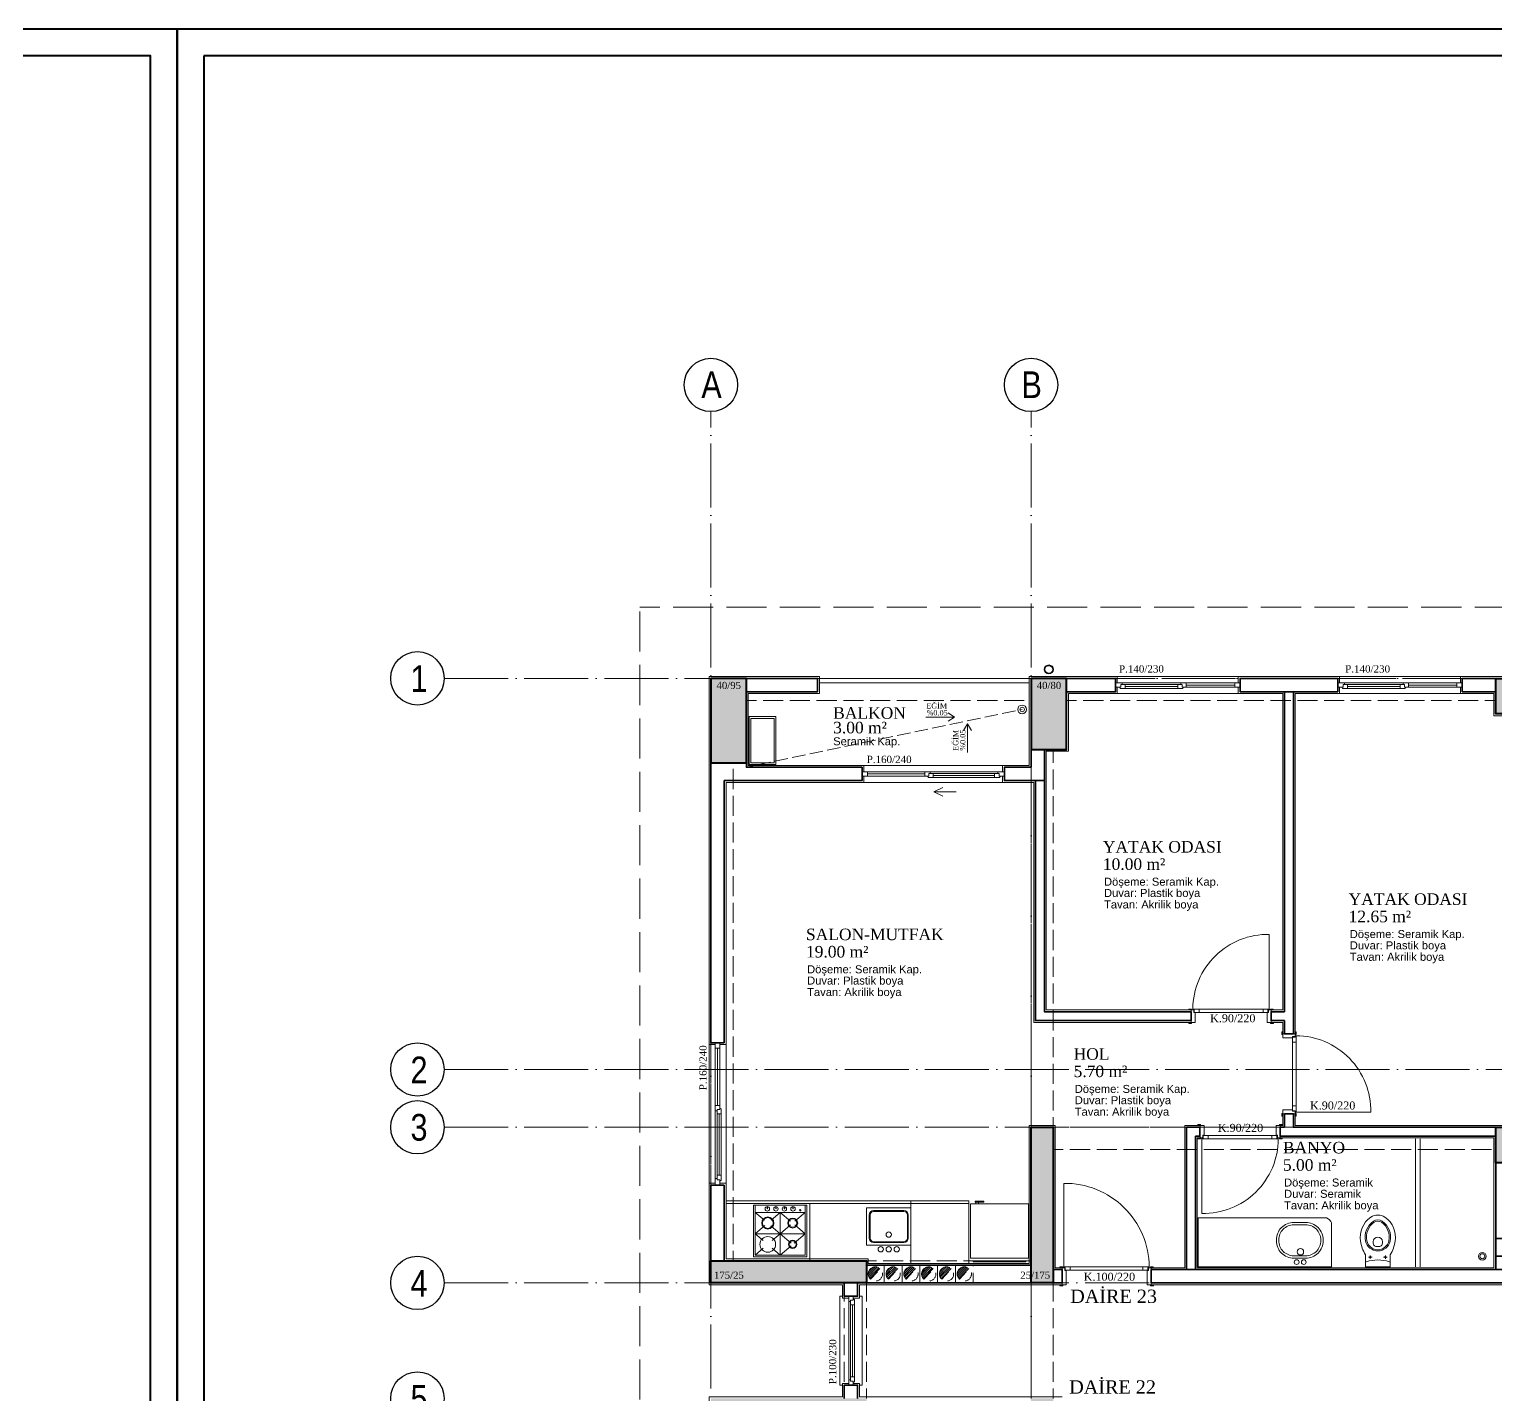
# Model space of a CAD drawing. Header units: millimetres. Extents: x 11587 to 81192, y -36083 to -25300.
# Drawn here: x 36560 to 38209, y -26835 to -25300 of the extents above; entities that cross this region are included whole.
import ezdxf

# ---------------------------------------------------------------- set-up
doc = ezdxf.new("R2010")
doc.units = ezdxf.units.MM
doc.linetypes.add('AKS', pattern=[30, 24, -3, 0, -3])
doc.linetypes.add('IZDUSUM1', pattern=[20, 7.5, -5, 7.5, 0])
for name, color, linetype, lineweight in [('rtm-aks balon', 20, 'Continuous', 25), ('rtm-aks balon yazı', 7, 'Continuous', 20), ('rtm-aks yeni', 7, 'AKS', 20), ('rtm-antet-02', 140, 'Continuous', 40), ('rtm-cam', 141, 'Continuous', 9), ('rtm-duv tugla', 22, 'Continuous', 35), ('rtm-izdusum-üst ince', 8, 'IZDUSUM1', 5), ('rtm-kapı-ahsap', 35, 'Continuous', 13), ('rtm-mhl-yazı-adı', 150, 'Continuous', 30), ('rtm-mhl-yazı-m2', 7, 'Continuous', 20), ('rtm-mhl-yazı-malzeme', 253, 'Continuous', 13), ('rtm-pen-ahsap', 35, 'Continuous', 13), ('rtm-plan katmanı-04', 33, 'Continuous', 25), ('rtm-plan katmanı-05', 205, 'Continuous', 20), ('rtm-plan katmanı-07', 135, 'Continuous', 9), ('rtm-sembol ok', 7, 'Continuous', 20), ('rtm-sıva', 252, 'Continuous', 15), ('rtm-tarama-betonarme', 51, 'Continuous', 15), ('rtm-tas_betonarme', 50, 'Continuous', 40), ('rtm-tefris vitrifiye', 9, 'Continuous', 9)]:
    doc.layers.add(name, color=color, linetype=linetype, lineweight=lineweight)
doc.styles.add('AKSYAZI', font='ARIALN.TTF')
doc.styles.add('ARIAL', font='times.ttf')
doc.styles.get("Standard").update_dxf_attribs({"font": 'arial.ttf'})
doc.styles.add('VAZ-OLCU', font='times.ttf', dxfattribs={"height": 60})

# ---------------------------------------------------------------- blocks, each defined once
blk = doc.blocks.new('K-100')
at = {"layer": 'rtm-kapı-ahsap'}
for p, q in [((-34308.1, -13702.2), (-34307, -13702.2)), ((-34308.1, -13705.4), (-34308.1, -13702.2)), ((-34307, -13702.2), (-34307, -13705.4)), ((-34288, -13702.3), (-34288, -13705.4)), ((-34287, -13702.3), (-34288, -13702.3)), ((-34287, -13705.4), (-34287, -13702.3)), ((-34307, -13705.4), (-34308.1, -13705.4)), ((-34307, -13709.3), (-34307, -13704.8)), ((-34288, -13704.8), (-34307, -13704.8)), ((-34291, -13709.3), (-34307, -13709.3)), ((-34288, -13707.8), (-34291, -13707.8)), ((-34291, -13707.8), (-34291, -13709.3)), ((-34290.8, -13801.3), (-34290.8, -13708.3)), ((-34290.8, -13708.3), (-34287.9, -13708.3)), ((-34287, -13713.9), (-34290.8, -13713.9)), ((-34288, -13704.8), (-34288, -13707.8)), ((-34288, -13705.4), (-34287, -13705.4)), ((-34288, -13706.8), (-34287, -13706.8)), ((-34287.9, -13708.3), (-34287.9, -13706.8)), ((-34287, -13706.8), (-34287, -13802.8)), ((-34307, -13800.3), (-34307, -13804.8)), ((-34291, -13800.3), (-34307, -13800.3)), ((-34291, -13801.8), (-34291, -13800.3)), ((-34287, -13795.6), (-34290.8, -13795.6)), ((-34290.8, -13801.3), (-34287.9, -13801.3)), ((-34287.9, -13801.3), (-34287.9, -13802.8)), ((-34307, -13804.2), (-34308.1, -13804.2)), ((-34308.1, -13804.2), (-34308.1, -13807.3)), ((-34308.1, -13807.3), (-34307, -13807.3)), ((-34307, -13807.3), (-34307, -13804.2)), ((-34288, -13804.8), (-34307, -13804.8)), ((-34288, -13801.8), (-34291, -13801.8)), ((-34288, -13804.8), (-34288, -13801.8)), ((-34288, -13802.8), (-34287, -13802.8)), ((-34288, -13807.3), (-34288, -13804.2)), ((-34288, -13804.2), (-34287, -13804.2)), ((-34287, -13807.3), (-34288, -13807.3)), ((-34193, -13802.8), (-34287, -13802.8)), ((-34287, -13804.2), (-34287, -13807.3))]:
    blk.add_line(p, q, dxfattribs=at)
at = {"layer": 'rtm-kapı-ahsap', "const_width": 0.392}
blk.add_lwpolyline([(-34287.4, -13803.7, -1), (-34287.4, -13803.1, -1)], format="xyb", close=True, dxfattribs=at)
at = {"layer": 'rtm-kapı-ahsap'}
blk.add_arc((-34287.9, -13801.7), 94.9, 359.3332, 89.4605, dxfattribs=at)
blk = doc.blocks.new('rty')
at = {"layer": 'rtm-kapı-ahsap'}
for p, q in [((-58244.9, -62700.3), (-58243.8, -62700.3)), ((-58244.9, -62703.4), (-58244.9, -62700.3)), ((-58243.8, -62703.4), (-58244.9, -62703.4)), ((-58243.8, -62700.3), (-58243.8, -62703.4)), ((-58243.8, -62707.4), (-58243.8, -62702.9)), ((-58229.8, -62702.9), (-58243.8, -62702.9)), ((-58232.8, -62707.4), (-58243.8, -62707.4)), ((-58232.8, -62705.9), (-58232.8, -62707.4)), ((-58229.8, -62705.9), (-58232.8, -62705.9)), ((-58232.6, -62706.4), (-58232.6, -62789.4)), ((-58232.6, -62706.4), (-58229.7, -62706.4)), ((-58229.8, -62700.4), (-58229.8, -62703.4)), ((-58228.8, -62700.4), (-58229.8, -62700.4)), ((-58229.8, -62702.9), (-58229.8, -62705.9)), ((-58229.8, -62703.4), (-58228.8, -62703.4)), ((-58229.8, -62704.9), (-58228.8, -62704.9)), ((-58229.7, -62706.4), (-58229.7, -62704.9)), ((-58228.8, -62703.4), (-58228.8, -62700.4)), ((-58228.8, -62790.9), (-58228.8, -62704.9)), ((-58144.8, -62704.9), (-58228.8, -62704.9)), ((-58228.8, -62712), (-58232.6, -62712)), ((-58243.8, -62788.4), (-58243.8, -62792.9)), ((-58232.8, -62788.4), (-58243.8, -62788.4)), ((-58232.8, -62789.9), (-58232.8, -62788.4)), ((-58229.8, -62789.9), (-58232.8, -62789.9)), ((-58228.8, -62783.7), (-58232.6, -62783.7)), ((-58232.6, -62789.4), (-58229.7, -62789.4)), ((-58229.8, -62792.9), (-58229.8, -62789.9)), ((-58229.8, -62790.9), (-58228.8, -62790.9)), ((-58229.7, -62789.4), (-58229.7, -62790.9)), ((-58243.8, -62792.3), (-58244.9, -62792.3)), ((-58244.9, -62792.3), (-58244.9, -62795.4)), ((-58244.9, -62795.4), (-58243.8, -62795.4)), ((-58243.8, -62795.4), (-58243.8, -62792.3)), ((-58229.8, -62792.9), (-58243.8, -62792.9)), ((-58229.8, -62795.4), (-58229.8, -62792.3)), ((-58229.8, -62792.3), (-58228.8, -62792.3)), ((-58228.8, -62795.4), (-58229.8, -62795.4)), ((-58228.8, -62792.3), (-58228.8, -62795.4))]:
    blk.add_line(p, q, dxfattribs=at)
at = {"layer": 'rtm-kapı-ahsap', "const_width": 0.392}
blk.add_lwpolyline([(-58229.2, -62703.9, 1), (-58229.2, -62704.5, 1)], format="xyb", close=True, dxfattribs=at)
at = {"layer": 'rtm-kapı-ahsap'}
blk.add_arc((-58229.1, -62706.6), 84.3, 270.2011, 1.1472, dxfattribs=at)

msp = doc.modelspace()

# ---------------------------------------------------------------- hatches: boundary and pattern name
at = {"layer": 'rtm-izdusum-üst ince', "ltscale": 1.5}
h = msp.add_hatch(dxfattribs=at)
h.set_pattern_fill('ANSI31', color=256, scale=0.5, angle=180, style=0)
h.set_pattern_definition([(225, (37955.9866, -26689.5514), (1.122532, -1.122532), [])])
edge = h.paths.add_edge_path()
edge.add_arc((37511.59, -26699.55), 8, 47.23741, 227.23741, ccw=False)
edge.add_line((37517.03, -26693.68), (37506.16, -26705.42))
h = msp.add_hatch(dxfattribs=at)
h.set_pattern_fill('ANSI31', color=256, scale=0.5, angle=180, style=0)
h.set_pattern_definition([(225, (37975.9866, -26689.5514), (1.122532, -1.122532), [])])
edge = h.paths.add_edge_path()
edge.add_arc((37531.59, -26699.55), 8, 47.23741, 227.23741, ccw=False)
edge.add_line((37537.03, -26693.68), (37526.16, -26705.42))
h = msp.add_hatch(dxfattribs=at)
h.set_pattern_fill('ANSI31', color=256, scale=0.5, angle=180, style=0)
h.set_pattern_definition([(225, (37995.9866, -26689.5514), (1.122532, -1.122532), [])])
edge = h.paths.add_edge_path()
edge.add_arc((37551.59, -26699.55), 8, 47.23741, 227.23741, ccw=False)
edge.add_line((37557.03, -26693.68), (37546.16, -26705.42))
h = msp.add_hatch(dxfattribs=at)
h.set_pattern_fill('ANSI31', color=256, scale=0.5, angle=180, style=0)
h.set_pattern_definition([(225, (38015.9866, -26689.5514), (1.122532, -1.122532), [])])
edge = h.paths.add_edge_path()
edge.add_arc((37571.59, -26699.55), 8, 47.23741, 227.23741, ccw=False)
edge.add_line((37577.03, -26693.68), (37566.16, -26705.42))
h = msp.add_hatch(dxfattribs=at)
h.set_pattern_fill('ANSI31', color=256, scale=0.5, angle=180, style=0)
h.set_pattern_definition([(225, (38035.9866, -26689.5514), (1.122532, -1.122532), [])])
edge = h.paths.add_edge_path()
edge.add_arc((37591.59, -26699.55), 8, 47.23741, 227.23741, ccw=False)
edge.add_line((37597.03, -26693.68), (37586.16, -26705.42))
h = msp.add_hatch(dxfattribs=at)
h.set_pattern_fill('ANSI31', color=256, scale=0.5, angle=180, style=0)
h.set_pattern_definition([(225, (38055.9866, -26689.5514), (1.122532, -1.122532), [])])
edge = h.paths.add_edge_path()
edge.add_arc((37611.59, -26699.55), 8, 47.23741, 227.23741, ccw=False)
edge.add_line((37617.03, -26693.68), (37606.16, -26705.42))
at = {"layer": 'rtm-tarama-betonarme'}
h = msp.add_hatch(dxfattribs=at)
h.set_pattern_fill('ANSI33', color=256, scale=2, style=0)
h.set_pattern_definition([(45, (27039.519, -4888.525), (-8.980256, 8.980256), []), (45, (27048.499, -4888.525), (-8.980256, 8.980256), [6.35, -3.175])])
h.paths.add_polyline_path([(40324.09, -27439.55), (40364.09, -27439.55), (40364.09, -27519.55), (40324.09, -27519.55)])
h.paths.add_polyline_path([(39911.59, -27479.55), (39991.59, -27479.55), (39991.59, -27519.55), (39911.59, -27519.55)])
h.paths.add_polyline_path([(40324.09, -26944.55), (40364.09, -26944.55), (40364.09, -27024.55), (40324.09, -27024.55)])
h.paths.add_polyline_path([(39961.59, -26944.55), (39996.59, -26944.55), (39996.59, -27024.55), (39961.59, -27024.55)])
h.paths.add_polyline_path([(39961.59, -26524.55), (39996.59, -26524.55), (39996.59, -26604.55), (39961.59, -26604.55)])
h.paths.add_polyline_path([(40324.09, -26524.55), (40364.09, -26524.55), (40364.09, -26604.55), (40324.09, -26604.55)])
h.paths.add_polyline_path([(40324.09, -26029.55), (40364.09, -26029.55), (40364.09, -26109.55), (40324.09, -26109.55)])
h.paths.add_polyline_path([(39911.59, -26029.55), (39991.59, -26029.55), (39991.59, -26069.55), (39911.59, -26069.55)])
h.paths.add_polyline_path([(40726.59, -26524.55), (40691.59, -26524.55), (40691.59, -26604.55), (40726.59, -26604.55)])
h.paths.add_polyline_path([(40726.59, -26944.55), (40691.59, -26944.55), (40691.59, -27024.55), (40726.59, -27024.55)])
h.paths.add_polyline_path([(40776.59, -27479.55), (40696.59, -27479.55), (40696.59, -27519.55), (40776.59, -27519.55)])
h.paths.add_polyline_path([(41299.09, -27479.55), (41219.09, -27479.55), (41219.09, -27519.55), (41299.09, -27519.55)])
h.paths.add_polyline_path([(41299.09, -26974.55), (41219.09, -26974.55), (41219.09, -27014.55), (41299.09, -27014.55)])
h.paths.add_polyline_path([(41299.09, -26534.55), (41219.09, -26534.55), (41219.09, -26574.55), (41299.09, -26574.55)])
h.paths.add_polyline_path([(40776.59, -26029.55), (40696.59, -26029.55), (40696.59, -26069.55), (40776.59, -26069.55)])
h.paths.add_polyline_path([(41299.09, -26029.55), (41219.09, -26029.55), (41219.09, -26069.55), (41299.09, -26069.55)])
h.paths.add_polyline_path([(41821.59, -26839.55), (41796.59, -26839.55), (41796.59, -27014.55), (41821.59, -27014.55)])
h.paths.add_polyline_path([(41821.59, -26534.55), (41796.59, -26534.55), (41796.59, -26709.55), (41821.59, -26709.55)])
h.paths.add_polyline_path([(42181.59, -26839.55), (42006.59, -26839.55), (42006.59, -26864.55), (42181.59, -26864.55)])
h.paths.add_polyline_path([(42181.59, -26684.55), (42006.59, -26684.55), (42006.59, -26709.55), (42181.59, -26709.55)])
h.paths.add_polyline_path([(41821.59, -26109.55), (41781.59, -26109.55), (41781.59, -26029.55), (41821.59, -26029.55)])
h.paths.add_polyline_path([(42181.59, -26124.55), (42141.59, -26124.55), (42141.59, -26029.55), (42181.59, -26029.55)])
h.paths.add_polyline_path([(41821.59, -27439.55), (41781.59, -27439.55), (41781.59, -27519.55), (41821.59, -27519.55)])
h.paths.add_polyline_path([(42181.59, -27424.55), (42141.59, -27424.55), (42141.59, -27519.55), (42181.59, -27519.55)])
h.paths.add_polyline_path([(39421.59, -27439.55), (39461.59, -27439.55), (39461.59, -27519.55), (39421.59, -27519.55)])
h.paths.add_polyline_path([(39131.59, -27439.55), (39171.59, -27439.55), (39171.59, -27519.55), (39131.59, -27519.55)])
h.paths.add_polyline_path([(39421.59, -26029.55), (39501.59, -26029.55), (39501.59, -26069.55), (39421.59, -26069.55)])
h.paths.add_polyline_path([(39091.59, -26029.55), (39171.59, -26029.55), (39171.59, -26069.55), (39091.59, -26069.55)])
h.paths.add_polyline_path([(38781.59, -26524.55), (38816.59, -26524.55), (38816.59, -26604.55), (38781.59, -26604.55)])
h.paths.add_polyline_path([(38781.59, -26944.55), (38816.59, -26944.55), (38816.59, -27024.55), (38781.59, -27024.55)])
h.paths.add_polyline_path([(38731.59, -27479.55), (38811.59, -27479.55), (38811.59, -27519.55), (38731.59, -27519.55)])
h.paths.add_polyline_path([(38209.09, -27479.55), (38289.09, -27479.55), (38289.09, -27519.55), (38209.09, -27519.55)])
h.paths.add_polyline_path([(38209.09, -26974.55), (38289.09, -26974.55), (38289.09, -27014.55), (38209.09, -27014.55)])
h.paths.add_polyline_path([(38209.09, -26534.55), (38289.09, -26534.55), (38289.09, -26574.55), (38209.09, -26574.55)])
h.paths.add_polyline_path([(38731.59, -26029.55), (38811.59, -26029.55), (38811.59, -26069.55), (38731.59, -26069.55)])
h.paths.add_polyline_path([(38209.09, -26029.55), (38289.09, -26029.55), (38289.09, -26069.55), (38209.09, -26069.55)])
h.paths.add_polyline_path([(37686.59, -26839.55), (37711.59, -26839.55), (37711.59, -27014.55), (37686.59, -27014.55)])
h.paths.add_polyline_path([(37686.59, -26534.55), (37711.59, -26534.55), (37711.59, -26709.55), (37686.59, -26709.55)])
h.paths.add_polyline_path([(37326.59, -26839.55), (37501.59, -26839.55), (37501.59, -26864.55), (37326.59, -26864.55)])
h.paths.add_polyline_path([(37326.59, -26684.55), (37501.59, -26684.55), (37501.59, -26709.55), (37326.59, -26709.55)])
h.paths.add_polyline_path([(37686.59, -26109.55), (37726.59, -26109.55), (37726.59, -26029.55), (37686.59, -26029.55)])
h.paths.add_polyline_path([(37326.59, -26124.55), (37366.59, -26124.55), (37366.59, -26029.55), (37326.59, -26029.55)])
h.paths.add_polyline_path([(37686.59, -27439.55), (37726.59, -27439.55), (37726.59, -27519.55), (37686.59, -27519.55)])
h.paths.add_polyline_path([(37326.59, -27424.55), (37366.59, -27424.55), (37366.59, -27519.55), (37326.59, -27519.55)])

# ---------------------------------------------------------------- linework, layer by layer
at = {"layer": 'rtm-aks balon'}
for centre in [(37326.59, -25699.55), (37686.59, -25699.55), (36996.59, -26029.55), (36996.59, -26469.55), (36996.59, -26534.55), (36996.59, -26709.55), (36996.59, -26839.55)]:
    msp.add_circle(centre, 30, dxfattribs=at)
at = {"layer": 'rtm-aks yeni', "ltscale": 3}
for p, q in [((37326.59, -27819.55), (37326.59, -25729.55)), ((37686.59, -27819.55), (37686.59, -25729.55)), ((37026.59, -26029.55), (42481.59, -26029.55)), ((37026.59, -26469.55), (42481.59, -26469.55)), ((37026.59, -26534.55), (42481.59, -26534.55)), ((37026.59, -26709.55), (42481.59, -26709.55))]:
    msp.add_line(p, q, dxfattribs=at)
at = {"layer": 'rtm-antet-02'}
for points in [[(30726.59, -25299.55), (30726.59, -28299.55), (36726.59, -28299.55), (36726.59, -25299.55), (30726.59, -25299.55)], [(36726.59, -25299.55), (36726.59, -28299.55), (42726.59, -28299.55), (42726.59, -25299.55), (36726.59, -25299.55)]]:
    msp.add_lwpolyline(points, dxfattribs=at)
for points in [[(30756.59, -25329.55), (30756.59, -28269.55), (36696.59, -28269.55), (36696.59, -25329.55)], [(36756.59, -25329.55), (36756.59, -28269.55), (42696.59, -28269.55), (42696.59, -25329.55)]]:
    msp.add_lwpolyline(points, close=True, dxfattribs=at)
at = {"layer": 'rtm-cam'}
for p, q in [((37792.59, -26038.8), (37851.59, -26038.8)), ((37861.09, -26037.05), (37915.59, -26037.05)), ((38042.59, -26038.8), (38101.59, -26038.8)), ((38111.09, -26037.05), (38165.59, -26037.05)), ((37567.09, -26137.05), (37502.59, -26137.05)), ((37645.59, -26138.8), (37576.59, -26138.8)), ((37334.09, -26510.05), (37334.09, -26445.55)), ((37335.84, -26588.55), (37335.84, -26519.55)), ((37485.84, -26815.05), (37485.84, -26734.05))]:
    msp.add_line(p, q, dxfattribs=at)
at = {"layer": 'rtm-duv tugla'}
for points in [[(37366.59, -26029.55), (37446.59, -26029.55), (37446.59, -26044.55), (37366.59, -26044.55)], [(37726.59, -26044.55), (37781.59, -26044.55), (37781.59, -26029.55), (37726.59, -26029.55)], [(37781.59, -26044.55), (37781.59, -26029.55)], [(38209.09, -26029.55), (38171.59, -26029.55), (38171.59, -26044.55), (38209.09, -26044.55)], [(37971.59, -26044.55), (37971.59, -26404.55), (37956.59, -26404.55), (37956.59, -26414.55), (37971.59, -26414.55), (37971.59, -26429.55), (37981.59, -26429.55), (37981.59, -26044.55)], [(37686.59, -26109.55), (37686.59, -26129.55), (37656.59, -26129.55), (37656.59, -26144.55), (37701.59, -26144.55), (37701.59, -26109.55)], [(37326.59, -26124.55), (37326.59, -26439.55)], [(37366.59, -26124.55), (37366.59, -26129.55), (37496.59, -26129.55), (37496.59, -26144.55), (37341.59, -26144.55), (37341.59, -26439.55)], [(37701.59, -26144.55), (37701.59, -26404.55), (37866.59, -26404.55), (37866.59, -26414.55), (37691.59, -26414.55), (37691.59, -26144.55)], [(37326.59, -26439.55), (37341.59, -26439.55)], [(38209.09, -26534.55), (37981.59, -26534.55), (37981.59, -26519.55), (37971.59, -26519.55), (37971.59, -26534.55), (37966.59, -26534.55), (37966.59, -26544.55), (38209.09, -26544.55)], [(37871.59, -26694.55), (37871.59, -26544.55), (37876.59, -26544.55), (37876.59, -26534.55), (37861.59, -26534.55), (37861.59, -26694.55)], [(38209.09, -26574.55), (38209.09, -26694.55)], [(37326.59, -26599.55), (37341.59, -26599.55)], [(37326.59, -26599.55), (37326.59, -26684.55)], [(37341.59, -26599.55), (37341.59, -26684.55)], [(38219.09, -26659.55), (38209.09, -26659.55)], [(38219.09, -26679.55), (38209.09, -26679.55)], [(37501.59, -26689.55), (37686.59, -26689.55)], [(37711.59, -26694.55), (37721.59, -26694.55)], [(37721.59, -26694.55), (37721.59, -26709.55)], [(37821.59, -26694.55), (38676.59, -26694.55)], [(37821.59, -26694.55), (37821.59, -26709.55)], [(37491.59, -26709.55), (37491.59, -26724.55), (37476.59, -26724.55), (37476.59, -26709.55)], [(37501.59, -26709.55), (37686.59, -26709.55)], [(37711.59, -26709.55), (37721.59, -26709.55)], [(37821.59, -26709.55), (38676.59, -26709.55)], [(37491.59, -26839.55), (37491.59, -26824.55), (37476.59, -26824.55), (37476.59, -26839.55)]]:
    msp.add_lwpolyline(points, dxfattribs=at)
msp.add_lwpolyline([(38031.59, -26044.55), (38031.59, -26029.55), (37921.59, -26029.55), (37921.59, -26044.55)], close=True, dxfattribs=at)
at = {"layer": 'rtm-izdusum-üst ince', "ltscale": 3}
msp.add_lwpolyline([(37246.59, -25949.55), (42261.59, -25949.55), (42261.59, -27599.55), (37246.59, -27599.55)], close=True, dxfattribs=at)
at = {"layer": 'rtm-izdusum-üst ince', "ltscale": 1.5}
for points in [[(37366.59, -26029.55), (37686.59, -26029.55)], [(37724.52, -26029.55), (38209.09, -26029.55)], [(37366.59, -26054.55), (37686.59, -26054.55)], [(37726.59, -26054.55), (38209.09, -26054.55)], [(37686.59, -26534.55), (37686.59, -26109.55)], [(37711.59, -26534.55), (37711.59, -26109.55)], [(37326.59, -26684.55), (37326.59, -26124.55)], [(37351.59, -26684.55), (37351.59, -26124.55)], [(37711.59, -26534.55), (38209.09, -26534.55)], [(37711.59, -26559.55), (38209.09, -26559.55)], [(37501.59, -26684.55), (37686.59, -26684.55)], [(37501.59, -26689.55), (37501.59, -26709.55), (37521.59, -26709.55), (37521.59, -26689.55), (37501.59, -26689.55)], [(37506.16, -26705.42), (37517.03, -26693.68)], [(37521.59, -26689.55), (37521.59, -26709.55), (37541.59, -26709.55), (37541.59, -26689.55), (37521.59, -26689.55)], [(37526.16, -26705.42), (37537.03, -26693.68)], [(37541.59, -26689.55), (37541.59, -26709.55), (37561.59, -26709.55), (37561.59, -26689.55), (37541.59, -26689.55)], [(37546.16, -26705.42), (37557.03, -26693.68)], [(37561.59, -26689.55), (37561.59, -26709.55), (37581.59, -26709.55), (37581.59, -26689.55), (37561.59, -26689.55)], [(37566.16, -26705.42), (37577.03, -26693.68)], [(37581.59, -26689.55), (37581.59, -26709.55), (37601.59, -26709.55), (37601.59, -26689.55), (37581.59, -26689.55)], [(37586.16, -26705.42), (37597.03, -26693.68)], [(37601.59, -26689.55), (37601.59, -26709.55), (37621.59, -26709.55), (37621.59, -26689.55), (37601.59, -26689.55)], [(37606.16, -26705.42), (37617.03, -26693.68)], [(37476.59, -26839.55), (37476.59, -26709.55)], [(37501.59, -26839.55), (37501.59, -26709.55)], [(37686.59, -26839.55), (37686.59, -26709.55)], [(37711.59, -26839.55), (37711.59, -26709.55)]]:
    msp.add_lwpolyline(points, dxfattribs=at)
at = {"layer": 'rtm-izdusum-üst ince'}
msp.add_lwpolyline([(37366.59, -26129.55), (37676.59, -26064.55)], dxfattribs=at)
at = {"layer": 'rtm-izdusum-üst ince', "ltscale": 1.5}
for centre in [(37511.59, -26699.55), (37531.59, -26699.55), (37551.59, -26699.55), (37571.59, -26699.55), (37591.59, -26699.55), (37611.59, -26699.55)]:
    msp.add_circle(centre, 8, dxfattribs=at)
at = {"layer": 'rtm-pen-ahsap'}
for p, q in [((37789.09, -26034.55), (37781.59, -26034.55)), ((37789.09, -26034.55), (37789.09, -26036.55)), ((37862.59, -26034.55), (37855.09, -26034.55)), ((37855.09, -26036.55), (37855.09, -26034.55)), ((37861.09, -26034.55), (37861.09, -26039.55)), ((37862.59, -26034.55), (37921.59, -26034.55)), ((37915.59, -26034.55), (37915.59, -26039.55)), ((38039.09, -26034.55), (38031.59, -26034.55)), ((38039.09, -26034.55), (38039.09, -26036.55)), ((38112.59, -26034.55), (38105.09, -26034.55)), ((38105.09, -26036.55), (38105.09, -26034.55)), ((38111.09, -26034.55), (38111.09, -26039.55)), ((38112.59, -26034.55), (38171.59, -26034.55)), ((38165.59, -26034.55), (38165.59, -26039.55)), ((37781.59, -26039.55), (37787.59, -26039.55)), ((37786.96, -26041.05), (37792.59, -26041.05)), ((37787.59, -26036.55), (37792.59, -26036.55)), ((37787.59, -26036.55), (37787.59, -26039.55)), ((37851.59, -26036.55), (37792.59, -26036.55)), ((37792.59, -26036.55), (37792.59, -26041.05)), ((37851.59, -26041.05), (37792.59, -26041.05)), ((37856.59, -26036.55), (37851.59, -26036.55)), ((37851.59, -26036.55), (37851.59, -26041.05)), ((37857.23, -26041.05), (37851.59, -26041.05)), ((37856.59, -26036.55), (37856.59, -26039.55)), ((37856.59, -26039.55), (37861.09, -26039.55)), ((37910.59, -26039.55), (37861.09, -26039.55)), ((37910.59, -26039.55), (37916.23, -26039.55)), ((37921.59, -26039.55), (37915.59, -26039.55)), ((38031.59, -26039.55), (38037.59, -26039.55)), ((38036.96, -26041.05), (38042.59, -26041.05)), ((38037.59, -26036.55), (38042.59, -26036.55)), ((38037.59, -26036.55), (38037.59, -26039.55)), ((38101.59, -26036.55), (38042.59, -26036.55)), ((38042.59, -26036.55), (38042.59, -26041.05)), ((38101.59, -26041.05), (38042.59, -26041.05)), ((38106.59, -26036.55), (38101.59, -26036.55)), ((38101.59, -26036.55), (38101.59, -26041.05)), ((38107.23, -26041.05), (38101.59, -26041.05)), ((38106.59, -26036.55), (38106.59, -26039.55)), ((38106.59, -26039.55), (38111.09, -26039.55)), ((38160.59, -26039.55), (38111.09, -26039.55)), ((38160.59, -26039.55), (38166.23, -26039.55)), ((38171.59, -26039.55), (38165.59, -26039.55)), ((37565.59, -26134.55), (37496.59, -26134.55)), ((37502.59, -26134.55), (37502.59, -26139.55)), ((37565.59, -26134.55), (37573.09, -26134.55)), ((37567.09, -26134.55), (37567.09, -26139.55)), ((37573.09, -26136.55), (37573.09, -26134.55)), ((37649.09, -26134.55), (37649.09, -26136.55)), ((37649.09, -26134.55), (37656.59, -26134.55)), ((37496.59, -26139.55), (37502.59, -26139.55)), ((37507.59, -26139.55), (37501.96, -26139.55)), ((37507.59, -26139.55), (37567.09, -26139.55)), ((37571.59, -26139.55), (37567.09, -26139.55)), ((37570.96, -26141.05), (37576.59, -26141.05)), ((37571.59, -26136.55), (37576.59, -26136.55)), ((37571.59, -26136.55), (37571.59, -26139.55)), ((37576.59, -26136.55), (37645.59, -26136.55)), ((37576.59, -26136.55), (37576.59, -26141.05)), ((37576.59, -26141.05), (37645.59, -26141.05)), ((37650.59, -26136.55), (37645.59, -26136.55)), ((37645.59, -26136.55), (37645.59, -26141.05)), ((37651.23, -26141.05), (37645.59, -26141.05)), ((37650.59, -26136.55), (37650.59, -26139.55)), ((37656.59, -26139.55), (37650.59, -26139.55)), ((37331.59, -26508.55), (37331.59, -26439.55)), ((37331.59, -26445.55), (37336.59, -26445.55)), ((37336.59, -26439.55), (37336.59, -26445.55)), ((37336.59, -26450.55), (37336.59, -26444.92)), ((37336.59, -26450.55), (37336.59, -26510.05)), ((37331.59, -26508.55), (37331.59, -26516.05)), ((37331.59, -26510.05), (37336.59, -26510.05)), ((37333.59, -26514.55), (37333.59, -26519.55)), ((37333.59, -26514.55), (37336.59, -26514.55)), ((37336.59, -26514.55), (37336.59, -26510.05)), ((37338.09, -26513.92), (37338.09, -26519.55)), ((37333.59, -26516.05), (37331.59, -26516.05)), ((37333.59, -26519.55), (37333.59, -26588.55)), ((37333.59, -26519.55), (37338.09, -26519.55)), ((37338.09, -26519.55), (37338.09, -26588.55)), ((37331.59, -26592.05), (37333.59, -26592.05)), ((37331.59, -26592.05), (37331.59, -26599.55)), ((37333.59, -26593.55), (37333.59, -26588.55)), ((37333.59, -26588.55), (37338.09, -26588.55)), ((37333.59, -26593.55), (37336.59, -26593.55)), ((37336.59, -26599.55), (37336.59, -26593.55)), ((37338.09, -26594.18), (37338.09, -26588.55)), ((37481.59, -26724.55), (37486.59, -26724.55)), ((37481.59, -26724.55), (37481.59, -26730.55)), ((37483.59, -26729.05), (37483.59, -26734.05)), ((37483.59, -26729.05), (37486.59, -26729.05)), ((37486.59, -26729.05), (37486.59, -26724.55)), ((37488.09, -26728.42), (37488.09, -26734.05)), ((37483.59, -26730.55), (37481.59, -26730.55)), ((37483.59, -26734.05), (37483.59, -26815.05)), ((37483.59, -26734.05), (37488.09, -26734.05)), ((37488.09, -26734.05), (37488.09, -26815.05)), ((37481.59, -26818.55), (37483.59, -26818.55)), ((37483.59, -26820.05), (37483.59, -26815.05)), ((37483.59, -26815.05), (37488.09, -26815.05)), ((37483.59, -26820.05), (37486.59, -26820.05)), ((37488.09, -26820.68), (37488.09, -26815.05))]:
    msp.add_line(p, q, dxfattribs=at)
for points in [[(37786.96, -26041.05), (37786.09, -26039.55)], [(37857.23, -26041.05), (37858.1, -26039.55)], [(38036.96, -26041.05), (38036.09, -26039.55)], [(38107.23, -26041.05), (38108.1, -26039.55)], [(37570.96, -26141.05), (37570.09, -26139.55)], [(37651.23, -26141.05), (37652.1, -26139.55)], [(37338.09, -26513.92), (37336.59, -26513.05)], [(37338.09, -26594.18), (37336.59, -26595.05)], [(37488.09, -26728.42), (37486.59, -26727.55)], [(37481.59, -26818.55), (37481.59, -26824.55), (37486.59, -26824.55), (37486.59, -26820.05)], [(37488.09, -26820.68), (37486.59, -26821.55)]]:
    msp.add_lwpolyline(points, dxfattribs=at)
at = {"layer": 'rtm-plan katmanı-04'}
for radius in [5, 4.5]:
    msp.add_circle((37706.59, -26019.55), radius, dxfattribs=at)
at = {"layer": 'rtm-plan katmanı-05'}
for points in [[(37683.59, -26029.55), (37449.59, -26029.55)], [(37683.59, -26034.55), (37449.59, -26034.55)], [(37474.59, -26724.55), (37471.59, -26724.55), (37471.59, -26824.55), (37474.59, -26824.55)], [(37493.59, -26724.55), (37496.59, -26724.55), (37496.59, -26824.55), (37493.59, -26824.55)]]:
    msp.add_lwpolyline(points, dxfattribs=at)
at = {"layer": 'rtm-plan katmanı-05', "ltscale": 0.6}
for points in [[(37919.59, -26027.55), (37783.59, -26027.55)], [(38169.59, -26027.55), (38033.59, -26027.55)], [(37919.59, -26046.55), (37783.59, -26046.55)], [(38169.59, -26046.55), (38033.59, -26046.55)], [(37498.59, -26127.55), (37654.59, -26127.55)], [(37498.59, -26146.55), (37654.59, -26146.55)], [(37324.59, -26441.55), (37324.59, -26597.55)], [(37343.59, -26441.55), (37343.59, -26597.55)]]:
    msp.add_lwpolyline(points, dxfattribs=at)
at = {"layer": 'rtm-plan katmanı-05'}
for radius in [5, 2.5]:
    msp.add_circle((37676.59, -26064.55), radius, dxfattribs=at)
at = {"layer": 'rtm-plan katmanı-07'}
for points in [[(37855.09, -26034.55), (37789.09, -26034.55)], [(38105.09, -26034.55), (38039.09, -26034.55)], [(37573.09, -26134.55), (37649.09, -26134.55)], [(37331.59, -26516.05), (37331.59, -26592.05)], [(37481.59, -26730.55), (37481.59, -26818.55)]]:
    msp.add_lwpolyline(points, dxfattribs=at)
at = {"layer": 'rtm-sembol ok'}
for points in [[(37600.65, -26073.17), (37593.25, -26068.5)], [(37568.32, -26073.17), (37600.65, -26073.17)], [(37600.65, -26073.17), (37593.25, -26077.84)], [(37615.17, -26080.78), (37610.5, -26088.18)], [(37615.17, -26113.1), (37615.17, -26080.78)], [(37615.17, -26080.78), (37619.83, -26088.18)], [(37577.44, -26157.24), (37587.44, -26152.24)], [(37602.44, -26157.24), (37577.44, -26157.24)], [(37577.44, -26157.24), (37587.44, -26162.24)]]:
    msp.add_lwpolyline(points, dxfattribs=at)
at = {"layer": 'rtm-sıva'}
for points in [[(37498.59, -26134.55), (37498.59, -26127.55), (37368.59, -26127.55), (37368.59, -26046.55), (37448.59, -26046.55), (37448.59, -26027.55), (37324.59, -26027.55), (37324.59, -26441.55)], [(37783.59, -26034.55), (37783.59, -26027.55), (37684.59, -26027.55), (37684.59, -26127.55), (37654.59, -26127.55), (37654.59, -26134.55)], [(38033.59, -26034.55), (38033.59, -26027.55), (37919.59, -26027.55), (37919.59, -26034.55)], [(38169.59, -26034.55), (38169.59, -26027.55), (38328.59, -26027.55), (38328.59, -26034.55)], [(37783.59, -26039.55), (37783.59, -26046.55), (37728.59, -26046.55), (37728.59, -26111.55), (37703.59, -26111.55), (37703.59, -26402.55), (37866.59, -26402.55)], [(37956.59, -26402.55), (37969.59, -26402.55), (37969.59, -26046.55), (37919.59, -26046.55), (37919.59, -26039.55)], [(37983.59, -26519.55), (37983.59, -26532.55), (38239.59, -26532.55), (38239.59, -26071.55), (38207.09, -26071.55), (38207.09, -26046.55), (38169.59, -26046.55), (38169.59, -26039.55)], [(38033.59, -26039.55), (38033.59, -26046.55), (37983.59, -26046.55), (37983.59, -26429.55)], [(37498.59, -26139.55), (37498.59, -26146.55), (37343.59, -26146.55), (37343.59, -26441.55)], [(37866.59, -26416.55), (37689.59, -26416.55), (37689.59, -26146.55), (37654.59, -26146.55), (37654.59, -26139.55)], [(37969.59, -26429.55), (37969.59, -26416.55), (37956.59, -26416.55)], [(37324.59, -26441.55), (37331.59, -26441.55)], [(37336.59, -26441.55), (37343.59, -26441.55)], [(37969.59, -26519.55), (37969.59, -26532.55), (37966.59, -26532.55)], [(37343.59, -26597.55), (37343.59, -26682.55), (37503.59, -26682.55), (37503.59, -26687.55), (37684.59, -26687.55), (37684.59, -26532.55), (37713.59, -26532.55), (37713.59, -26692.55), (37721.59, -26692.55)], [(37821.59, -26692.55), (37859.59, -26692.55), (37859.59, -26532.55), (37876.59, -26532.55)], [(37876.59, -26546.55), (37873.59, -26546.55), (37873.59, -26692.55), (38207.09, -26692.55), (38207.09, -26546.55), (37966.59, -26546.55)], [(37324.59, -26597.55), (37331.59, -26597.55)], [(37324.59, -26597.55), (37324.59, -26711.55), (37474.59, -26711.55), (37474.59, -26726.55), (37481.59, -26726.55)], [(37336.59, -26597.55), (37343.59, -26597.55)], [(37721.59, -26711.55), (37493.59, -26711.55), (37493.59, -26726.55), (37486.59, -26726.55)], [(37821.59, -26711.55), (38676.59, -26711.55)], [(37324.59, -26951.55), (37324.59, -26837.55), (37474.59, -26837.55), (37474.59, -26822.55), (37481.59, -26822.55)], [(37721.59, -26837.55), (37493.59, -26837.55), (37493.59, -26822.55), (37486.59, -26822.55)]]:
    msp.add_lwpolyline(points, dxfattribs=at)
at = {"layer": 'rtm-tas_betonarme'}
for points in [[(37326.59, -26124.55), (37366.59, -26124.55), (37366.59, -26029.55), (37326.59, -26029.55)], [(37686.59, -26109.55), (37726.59, -26109.55), (37726.59, -26029.55), (37686.59, -26029.55)], [(38209.09, -26029.55), (38289.09, -26029.55), (38289.09, -26069.55), (38209.09, -26069.55)], [(37686.59, -26534.55), (37711.59, -26534.55), (37711.59, -26709.55), (37686.59, -26709.55)], [(38209.09, -26534.55), (38289.09, -26534.55), (38289.09, -26574.55), (38209.09, -26574.55)], [(37326.59, -26684.55), (37501.59, -26684.55), (37501.59, -26709.55), (37326.59, -26709.55)]]:
    msp.add_lwpolyline(points, close=True, dxfattribs=at)
at = {"layer": 'rtm-tefris vitrifiye'}
for p, q in [((37616.59, -26617.21), (37343.59, -26617.21)), ((37434.57, -26622.21), (37374.57, -26622.21)), ((37376.57, -26630.21), (37376.57, -26622.21)), ((37389.85, -26623.72), (37389.85, -26626.19)), ((37389.85, -26626.19), (37390.39, -26626.19)), ((37390.39, -26626.19), (37390.39, -26623.72)), ((37399.44, -26623.72), (37399.44, -26626.19)), ((37399.44, -26626.19), (37399.98, -26626.19)), ((37399.98, -26626.19), (37399.98, -26623.72)), ((37409.02, -26623.72), (37409.02, -26626.19)), ((37409.02, -26626.19), (37409.56, -26626.19)), ((37409.56, -26626.19), (37409.56, -26623.72)), ((37418.61, -26623.72), (37418.61, -26626.19)), ((37418.61, -26626.19), (37419.15, -26626.19)), ((37419.15, -26626.19), (37419.15, -26623.72)), ((37432.57, -26678.21), (37432.57, -26622.21)), ((37434.57, -26680.21), (37434.57, -26622.21)), ((37501.59, -26625.21), (37501.59, -26667.21)), ((37501.59, -26625.21), (37551.59, -26625.21)), ((37509.59, -26628.21), (37543.59, -26628.21)), ((37509.59, -26629.21), (37543.59, -26629.21)), ((37551.59, -26625.21), (37551.59, -26667.21)), ((37618.69, -26681.7), (37618.69, -26620.7)), ((37623.69, -26617.7), (37623.69, -26618.7)), ((37633.69, -26617.7), (37623.69, -26617.7)), ((37623.69, -26618.7), (37633.69, -26618.7)), ((37624.69, -26620.7), (37624.69, -26618.7)), ((37627.69, -26620.7), (37627.69, -26618.7)), ((37633.69, -26618.7), (37633.69, -26617.7)), ((37683.69, -26620.7), (37683.69, -26681.7)), ((37386.79, -26638.97), (37376.57, -26630.21)), ((37432.57, -26630.21), (37376.57, -26630.21)), ((37376.57, -26678.21), (37376.57, -26630.21)), ((37376.57, -26654.21), (37387.19, -26645.1)), ((37404.57, -26654.21), (37394.11, -26645.25)), ((37394.28, -26639.03), (37404.57, -26630.21)), ((37415.94, -26639.95), (37404.57, -26630.21)), ((37404.57, -26678.21), (37404.57, -26630.21)), ((37404.57, -26654.21), (37416.27, -26644.18)), ((37432.57, -26654.21), (37420.88, -26644.19)), ((37421.05, -26640.09), (37432.57, -26630.21)), ((37504.59, -26633.21), (37504.59, -26659.21)), ((37505.59, -26633.21), (37505.59, -26659.21)), ((37547.59, -26633.21), (37547.59, -26659.21)), ((37548.59, -26633.21), (37548.59, -26659.21)), ((37376.57, -26654.21), (37385.54, -26661.89)), ((37432.57, -26654.21), (37376.57, -26654.21)), ((37395.6, -26661.89), (37404.57, -26654.21)), ((37404.57, -26654.21), (37416.8, -26664.69)), ((37420.16, -26664.85), (37432.57, -26654.21)), ((37385.54, -26670.52), (37376.57, -26678.21)), ((37432.57, -26678.21), (37376.57, -26678.21)), ((37404.57, -26678.21), (37395.6, -26670.52)), ((37416.76, -26667.76), (37404.57, -26678.21)), ((37551.59, -26667.21), (37501.59, -26667.21)), ((37543.59, -26663.21), (37509.59, -26663.21)), ((37543.59, -26664.21), (37509.59, -26664.21)), ((38062.85, -26678.96), (38062.85, -26691.55)), ((38068.07, -26682.43), (38068.07, -26678.72)), ((38074.43, -26668.45), (38078.76, -26668.45)), ((38085.12, -26682.43), (38085.12, -26678.72)), ((38090.34, -26678.96), (38090.34, -26691.55)), ((37434.57, -26680.21), (37374.57, -26680.21)), ((37683.69, -26681.7), (37618.69, -26681.7)), ((37680.69, -26684.7), (37621.69, -26684.7)), ((37621.69, -26684.7), (37621.69, -26685.7)), ((37621.69, -26685.7), (37680.69, -26685.7)), ((37680.69, -26685.7), (37680.69, -26684.7)), ((38090.34, -26691.55), (38062.85, -26691.55)), ((38066.23, -26680.55), (38070.14, -26680.55)), ((38086.96, -26680.55), (38083.05, -26680.55))]:
    msp.add_line(p, q, dxfattribs=at)
for points in [[(37369.59, -26072.55), (37399.59, -26072.55), (37399.59, -26126.55), (37369.59, -26126.55)], [(37371.59, -26074.55), (37397.59, -26074.55), (37397.59, -26124.55), (37371.59, -26124.55)]]:
    msp.add_lwpolyline(points, close=True, dxfattribs=at)
for points in [[(38119.09, -26691.55), (38119.09, -26547.55)], [(38124.09, -26691.55), (38124.09, -26547.55)], [(37616.59, -26620.21), (37343.59, -26620.21)], [(37374.57, -26680.21), (37374.57, -26622.21)], [(37437.98, -26684.55), (37437.98, -26620.21)], [(37551.59, -26617.21), (37551.59, -26687.55)], [(37616.59, -26617.21), (37616.59, -26687.55)], [(37618.69, -26620.7), (37683.69, -26620.7)]]:
    msp.add_lwpolyline(points, dxfattribs=at)
for points in [[(37874.59, -26636.55), (38019.01, -26636.55, -0.2032744), (38024.59, -26642.13), (38024.59, -26691.55), (37874.59, -26691.55), (37874.59, -26636.55)], [(38015.06, -26661.19), (38015.06, -26662.08, -0.4142136), (37995.46, -26681.68), (37982.07, -26681.68, -0.4142136), (37962.47, -26662.08), (37962.47, -26661.19, -0.4142136), (37982.07, -26641.58), (37995.46, -26641.58, -0.4142136)], [(38012.39, -26661.19), (38012.39, -26662.08, -0.4142136), (37995.46, -26679.01), (37982.07, -26679.01, -0.4142136), (37965.14, -26662.08), (37965.14, -26661.19, -0.4142136), (37982.07, -26644.26), (37995.46, -26644.26, -0.4142136)]]:
    msp.add_lwpolyline(points, format="xyb", close=True, dxfattribs=at)
for centre, radius in [((37390.12, -26626.21), 2.5), ((37399.71, -26626.21), 2.5), ((37409.29, -26626.21), 2.5), ((37418.88, -26626.21), 2.5), ((37427.15, -26627.78), 0.75), ((37390.57, -26642.21), 6.84), ((37390.57, -26642.21), 6.05), ((37418.57, -26642.21), 5.63), ((37418.57, -26642.21), 4.84), ((37390.57, -26666.21), 8.84), ((37418.57, -26666.21), 4.63), ((37418.57, -26666.21), 3.84), ((37526.59, -26655.21), 3), ((37517.59, -26671.71), 3), ((37526.59, -26671.71), 3), ((37535.59, -26671.71), 3), ((37989.59, -26674.55), 3.56), ((38194.09, -26679.55), 4.25), ((38194.09, -26679.55), 2.75), ((37985.32, -26686.13), 2.67), ((37993.33, -26686.13), 2.67), ((38068.07, -26680.55), 0.825), ((38085.12, -26680.55), 0.825)]:
    msp.add_circle(centre, radius, dxfattribs=at)
for centre, radius, start, end in [((37509.59, -26633.21), 5, 90, 180), ((37509.59, -26633.21), 4, 90, 180), ((37543.59, -26633.21), 5, 0, 90), ((37543.59, -26633.21), 4, 0, 90), ((38084.29, -26658.17), 27.5, 124.90445, 189.49177), ((38084.29, -26658.17), 22, 125.18852, 191.4306), ((38084.29, -26658.17), 20.57, 125.18852, 191.4306), ((38076.59, -26648.1), 14.85, 57.23949, 122.76051), ((38076.59, -26648.1), 9.35, 57.83247, 122.16749), ((38076.59, -26648.1), 7.92, 57.83247, 122.16749), ((38068.89, -26658.17), 20.57, 348.5694, 54.81148), ((38068.89, -26658.17), 22, 348.5694, 54.81148), ((38068.89, -26658.17), 27.5, 350.50823, 55.09555), ((37509.59, -26659.21), 5, 180, 270), ((37509.59, -26659.21), 4, 180, 270), ((37543.59, -26659.21), 4, 270, 0), ((37543.59, -26659.21), 5, 270, 0), ((38100.63, -26655.8), 44, 188.76392, 210.09462), ((38076.67, -26659.32), 14.3, 192.81214, 269.7338), ((38076.67, -26659.32), 12.87, 192.81214, 269.7338), ((38076.57, -26663.23), 5.11, 90.26223, 180), ((38084.4, -26663.55), 12.95, 176.68797, 192.17308), ((38076.52, -26659.32), 12.87, 270.2662, 347.18786), ((38076.52, -26659.32), 14.3, 270.2662, 347.18786), ((38076.62, -26663.23), 5.12, 0, 89.73777), ((38068.79, -26663.55), 12.95, 347.82692, 3.31203), ((38052.56, -26655.8), 44, 329.90538, 351.23608), ((38060.65, -26678.96), 2.2, 0, 30.09462), ((38074.43, -26665.7), 2.75, 192.17308, 270), ((38078.76, -26665.7), 2.75, 270, 347.82692), ((38092.54, -26678.96), 2.2, 149.90538, 180), ((38076.59, -26727.74), 44, 72.84729, 107.15268)]:
    msp.add_arc(centre, radius, start, end, dxfattribs=at)

# ---------------------------------------------------------------- block references
at = {"layer": 'rtm-kapı-ahsap', "xscale": -1}
for name, p, rotation in [('rty', (100659.46, 31827.23), 270), ('rty', (96213.38, -89222.42), 180), ('rty', (-24826.28, -84776.33), 90), ('K-100', (51526.39, 7595.43), 270)]:
    msp.add_blockref(name, p, dxfattribs=dict(at, rotation=rotation))

# ---------------------------------------------------------------- texts
at = {"layer": 'rtm-aks balon yazı', "char_height": 30, "width": 27.7214, "attachment_point": 7, "style": 'AKSYAZI'}
for s, insert in [('A', (37315.85, -25714.32)), ('B', (37675.85, -25714.32)), ('1', (36988.84, -26044.97)), ('2', (36988.84, -26484.97)), ('3', (36988.84, -26549.97)), ('4', (36988.84, -26724.97)), ('5', (36988.84, -26854.97))]:
    msp.add_mtext(s, dxfattribs=dict(at, insert=insert))
at = {"layer": 'rtm-mhl-yazı-adı', "style": 'ARIAL'}
for s, height, p in [('BALKON', 13, (37464.08, -26075.02)), ('EĞİM', 6, (37568.84, -26063.5)), ('%%%0.05', 6, (37569.18, -26071.26)), ('YATAK ODASI', 13, (37767.37, -26225.53)), ('YATAK ODASI', 13, (38043.71, -26284.41)), ('SALON-MUTFAK', 13, (37433.51, -26324.05)), ('HOL', 13, (37734.46, -26458.6)), ('BANYO', 13, (37969.85, -26563.9)), ('DAİRE 23', 15, (37730.69, -26732.11)), ('DAİRE 22', 15, (37729.54, -26834.11))]:
    msp.add_text(s, height=height, dxfattribs=at).set_placement(p)
for s, p in [('EĞİM', (37604.79, -26110.99)), ('%%%0.05', (37612.78, -26110.99))]:
    msp.add_text(s, height=6, rotation=90, dxfattribs=at).set_placement(p)
at = {"layer": 'rtm-mhl-yazı-m2', "style": 'ARIAL'}
for s, height, p in [('40/95', 8, (37332.93, -26041.51)), ('40/80', 8, (37693.02, -26041.51)), ('3.00 m² ', 13, (37464.08, -26091.44)), ('10.00 m² ', 13, (37767.37, -26245.02)), ('12.65 m² ', 13, (38043.71, -26303.9)), ('19.00 m² ', 13, (37433.51, -26343.54)), ('5.70 m² ', 13, (37734.46, -26478.09)), ('5.00 m² ', 13, (37969.85, -26583.39)), ('175/25', 8, (37330.09, -26704.91)), ('25/175', 8, (37674.59, -26704.91))]:
    msp.add_text(s, height=height, dxfattribs=at).set_placement(p)
at = {"layer": 'rtm-mhl-yazı-malzeme', "style": 'VAZ-OLCU'}
for s, height, rotation, p in [('P.140/230', 8.192, 0.0398, (37785.48, -26023.07)), ('P.140/230', 8.192, 0.0398, (38039.85, -26023.07)), ('P.160/240', 8.192, 359.9602, (37501.77, -26124.8)), ('K.90/220', 9, 359.9602, (37887.96, -26416.35)), ('P.160/240', 8.192, 89.9602, (37321.85, -26492.85)), ('K.90/220', 9, 359.9602, (38000.31, -26514.47)), ('K.90/220', 9, 359.9602, (37896.64, -26539.65)), ('K.100/220', 9, 359.9602, (37745.86, -26707.12)), ('P.100/230', 8.192, 89.9602, (37467.54, -26823.48))]:
    msp.add_text(s, height=height, rotation=rotation, dxfattribs=at).set_placement(p)
at = {"layer": 'rtm-mhl-yazı-malzeme'}
for s, p in [('Seramik Kap.', (37464.08, -26104.85)), ('Döşeme: Seramik Kap.', (37768.66, -26262.79)), ('Duvar: Plastik boya ', (37768.66, -26275.46)), ('Tavan: Akrilik boya ', (37768.66, -26288.39)), ('Döşeme: Seramik Kap.', (38045, -26321.68)), ('Duvar: Plastik boya ', (38045, -26334.35)), ('Tavan: Akrilik boya ', (38045, -26347.28)), ('Döşeme: Seramik Kap.', (37434.79, -26361.32)), ('Duvar: Plastik boya ', (37434.79, -26373.99)), ('Tavan: Akrilik boya ', (37434.79, -26386.92)), ('Döşeme: Seramik Kap.', (37735.75, -26495.86)), ('Tavan: Akrilik boya ', (37735.75, -26521.46)), ('Duvar: Plastik boya ', (37735.75, -26508.53)), ('Döşeme: Seramik', (37971.14, -26601.16)), ('Duvar: Seramik', (37971.14, -26613.83)), ('Tavan: Akrilik boya ', (37971.14, -26626.76))]:
    msp.add_text(s, height=9, dxfattribs=at).set_placement(p)

doc.saveas('drawing.dxf')
